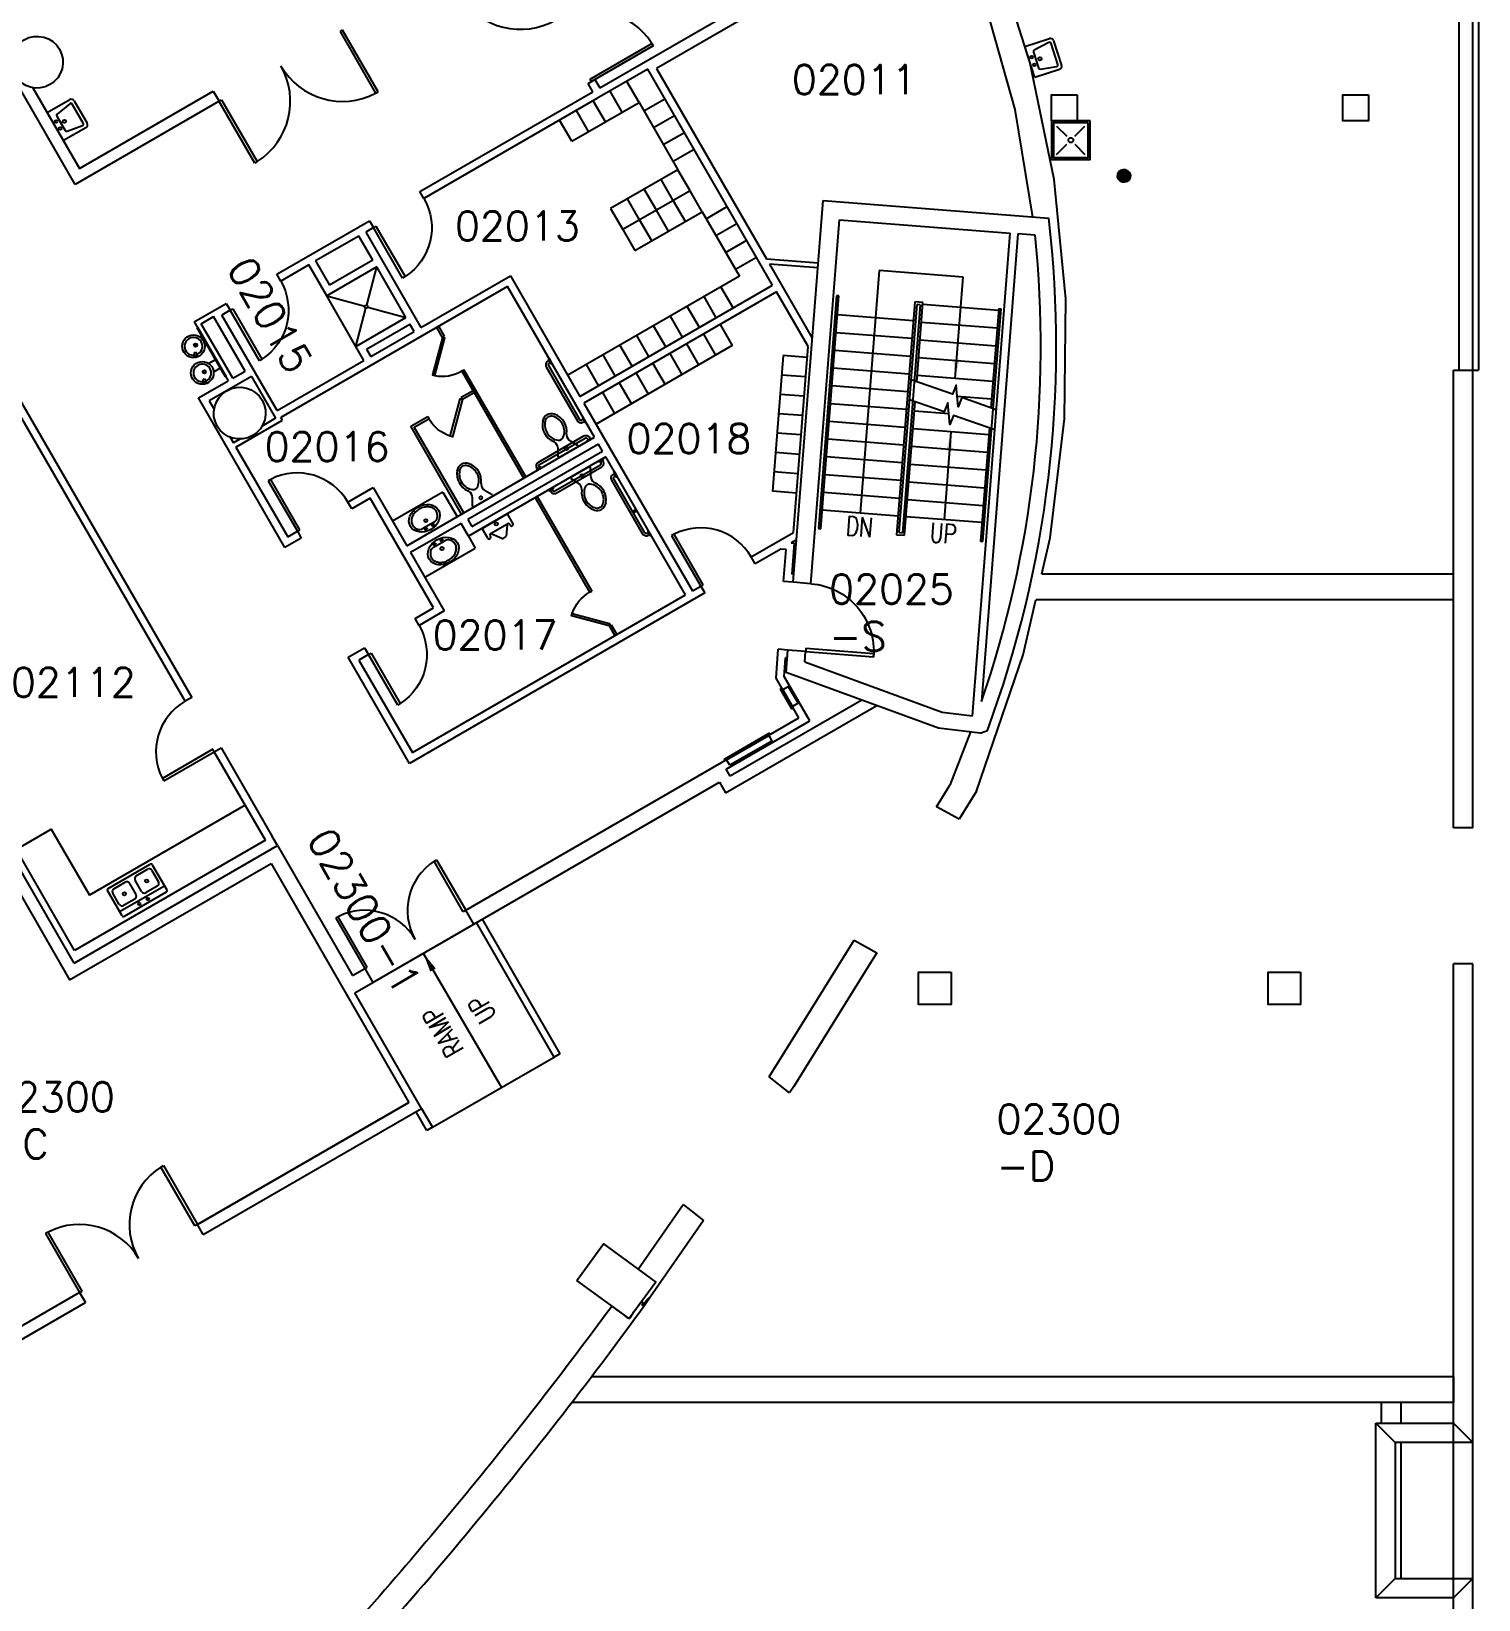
# Model space of a CAD drawing. Extents: x -2225 to 2382, y 4758 to 10467.
# Drawn here: x 787 to 1681, y 5870 to 6839 of the extents above; entities that cross this region are included whole.
import ezdxf

# ---------------------------------------------------------------- set-up
doc = ezdxf.new("R2010")
doc.units = 0
doc.header["$LTSCALE"] = 48
doc.header["$MEASUREMENT"] = 0
doc.layers.get('0').update_dxf_attribs({"linetype": 'CONTINUOUS'})
for name, color, linetype in [('ARDOOR', 7, 'CONTINUOUS'), ('ARDOORNO', 4, 'CONTINUOUS'), ('ARROOMNO', 4, 'CONTINUOUS'), ('ARWALL', 7, 'CONTINUOUS'), ('COL', 14, 'CONTINUOUS'), ('EXDOOR', 8, 'CONTINUOUS'), ('EXWALL', 8, 'CONTINUOUS'), ('FIRE', 10, 'CONTINUOUS'), ('MILL', 1, 'CONTINUOUS'), ('MPFIXTURE', 3, 'CONTINUOUS'), ('TXT', 4, 'CONTINUOUS')]:
    doc.layers.add(name, color=color, linetype=linetype)
doc.styles.add('ROMANS', font='romans.shx', dxfattribs={"height": 18})
doc.styles.get("Standard").update_dxf_attribs({"font": 'simplex.shx', "width": 0.75, "height": 12})
doc.dimstyles.get("Standard").update_dxf_attribs({"dimtxt": 12, "dimasz": 12, "dimexe": 9, "dimexo": 3, "dimgap": 12, "dimtad": 1, "dimdec": 4, "dimzin": 0, "dimtxsty": 'STANDARD', "dimblk": 'OBLIQUE', "dimcen": 0, "dimdle": 3, "dimclrd": 256, "dimclre": 256, "dimclrt": 256, "dimazin": 3, "dimtfac": 1, "dimtdec": 4, "dimtix": 1, "dimtmove": 0, "dimatfit": 3, "dimtolj": 1, "dimtzin": 0})

# ---------------------------------------------------------------- blocks, each defined once
blk = doc.blocks.new('SNK-2BW')
for p, q in [((-15, 0), (15, 0)), ((-16, -19), (-16, -1)), ((16, -4), (-16, -4)), ((-14, -16), (-14, -8)), ((-12, -6), (-4, -6)), ((-2, -8), (-2, -16)), ((2, -16), (2, -8)), ((4, -6), (12, -6)), ((14, -8), (14, -16)), ((16, -1), (16, -19)), ((-4, -18), (-12, -18)), ((12, -18), (4, -18)), ((15, -20), (-15, -20))]:
    blk.add_line(p, q)
for centre, radius in [((-3, -2), 0.75), ((3, -2), 0.75), ((-8, -12), 1), ((8, -12), 1)]:
    blk.add_circle(centre, radius)
for centre, radius, start, end in [((-15, -1), 1, 90, 180), ((15, -1), 1, 0, 90), ((-12, -8), 2, 90, 180), ((-4, -8), 2, 0, 90), ((4, -8), 2, 90, 180), ((12, -8), 2, 0, 90), ((-15, -19), 1, 180, 270), ((-12, -16), 2, 180, 270), ((-4, -16), 2, 270, 0), ((4, -16), 2, 180, 270), ((12, -16), 2, 270, 0), ((15, -19), 1, 270, 0)]:
    blk.add_arc(centre, radius, start, end)
blk = doc.blocks.new('2-00_MPDR')
blk.add_lwpolyline([(0, 0), (-16.97, 16.97), (-18.03, 15.91), (-1.06, -1.06)], close=True)
blk.add_arc((0.4, -0.08), 24.4, 139.05911, 179.81262)
blk = doc.blocks.new('FEC')
at = {"layer": 'FIRE'}
for points in [[(-7, 0), (-7, 1), (7, 1), (7, 0)], [(-6, -4), (-6, 0), (6, 0), (6, -4)]]:
    blk.add_lwpolyline(points, close=True, dxfattribs=at)
blk = doc.blocks.new('FHC')
for points in [[(-16, 0), (-16, 1), (16, 1), (16, 0)], [(-15, -4), (-15, 0), (15, 0), (15, -4)]]:
    blk.add_lwpolyline(points, close=True)
blk = doc.blocks.new('URINAL')
for p, q in [((-9, -7), (-9, 0)), ((-9, 0), (9, 0)), ((9, 0), (9, -7)), ((-7, -6), (-7, -7)), ((6, -5.5), (-6, -5.5)), ((-1.5, -11.5), (-5.5, -6)), ((5.5, -6), (1.5, -11.5)), ((7, -7), (7, -6))]:
    blk.add_line(p, q)
blk.add_circle((0, -2), 1)
for centre, radius, start, end in [((-8, -7), 1, 180, 0), ((-6.25, -6.25), 0.791, 18.43495, 161.56505), ((6.25, -6.25), 0.791, 18.43495, 161.56505), ((8, -7), 1, 180, 0), ((0, -9.5), 2.5, 233.1301, 306.8699)]:
    blk.add_arc(centre, radius, start, end)
blk = doc.blocks.new('7-00-DRS')
at = {"color": 0}
for p, q in [((0, 42), (0, 0)), ((1.75, 42), (0, 42)), ((1.75, 0), (1.75, 42)), ((82.25, 0), (82.25, 42)), ((82.25, 42), (84, 42)), ((84, 42), (84, 0)), ((0, 0), (1.75, 0)), ((84, 0), (82.25, 0))]:
    blk.add_line(p, q, dxfattribs=at)
for centre, start, end in [((-0.07, -0.03), 0.03589, 87.52636), ((84.07, -0.03), 92.47364, 179.96411)]:
    blk.add_arc(centre, 42.07, start, end, dxfattribs=at)
blk = doc.blocks.new('6-00-DRS')
at = {"color": 0}
for p, q in [((0, 36), (0, 0)), ((1.75, 36), (0, 36)), ((1.75, 0), (1.75, 36)), ((70.25, 0), (70.25, 36)), ((70.25, 36), (72, 36)), ((72, 36), (72, 0)), ((0, 0), (1.75, 0)), ((72, 0), (70.25, 0))]:
    blk.add_line(p, q, dxfattribs=at)
for centre, start, end in [((-0.08, -0.03), 0.04901, 87.09698), ((72.08, -0.03), 92.90302, 179.95099)]:
    blk.add_arc(centre, 36.08, start, end, dxfattribs=at)
blk = doc.blocks.new('3-00-DR')
at = {"color": 0}
for p, q in [((0, 36), (0, 0)), ((1.75, 36), (0, 36)), ((1.75, 0), (1.75, 36)), ((0, 0), (1.75, 0))]:
    blk.add_line(p, q, dxfattribs=at)
blk.add_arc((-0.08, -0.03), 36.08, 0.04901, 87.09698, dxfattribs=at)
blk = doc.blocks.new('7-04-DRS')
at = {"color": 0}
for p, q in [((0, 44), (0, 0)), ((1.75, 44), (0, 44)), ((1.75, 0), (1.75, 44)), ((86.25, 0), (86.25, 44)), ((86.25, 44), (88, 44)), ((88, 44), (88, 0)), ((0, 0), (1.75, 0)), ((88, 0), (86.25, 0))]:
    blk.add_line(p, q, dxfattribs=at)
for centre, start, end in [((-0.06, -0.03), 0.03267, 87.6426), ((88.06, -0.03), 92.3574, 179.96733)]:
    blk.add_arc(centre, 44.06, start, end, dxfattribs=at)
blk = doc.blocks.new('7-04-SDRS')
at = {"color": 0}
for p, q in [((86.25, 0), (86.25, 44)), ((86.25, 44), (88, 44)), ((88, 44), (88, 0)), ((0, -44), (0, 0)), ((0, 0), (1.75, 0)), ((1.75, 0), (1.75, -44)), ((88, 0), (86.25, 0)), ((1.75, -44), (0, -44))]:
    blk.add_line(p, q, dxfattribs=at)
for centre, start, end in [((88.06, -0.03), 92.3574, 179.96733), ((-0.06, 0.03), 272.3574, 359.96733)]:
    blk.add_arc(centre, 44.06, start, end, dxfattribs=at)
blk = doc.blocks.new('SNK-WALL_1')
for p, q in [((-10, 0), (10, 0)), ((-10, -16), (-10, 0)), ((10, 0), (10, -16)), ((-6.14, -4.84), (-7.81, -14.84)), ((5.15, -4), (-5.15, -4)), ((7.81, -14.84), (6.14, -4.84)), ((8, -18), (-8, -18)), ((-6.82, -16), (6.82, -16))]:
    blk.add_line(p, q)
for centre, radius in [((-2.5, -2), 0.75), ((0, -6.5), 1), ((2.5, -2), 0.75)]:
    blk.add_circle(centre, radius)
for centre, radius, start, end in [((-5.15, -5), 1, 90, 170.53768), ((5.15, -5), 1, 9.46232, 90), ((-8, -16), 2, 180, 270), ((-6.82, -15), 1, 170.53768, 270), ((6.82, -15), 1, 270, 9.46232), ((8, -16), 2, 270, 0)]:
    blk.add_arc(centre, radius, start, end)
blk = doc.blocks.new('EWC-RND2')
for p, q in [((-17.5, 0), (17.5, 0)), ((-17.5, 0), (-17.5, -0.5)), ((17.5, 0), (17.5, -0.5)), ((-17.5, -0.5), (17.5, -0.5)), ((-11.5, -0.5), (-11.5, -1.68)), ((-5.5, -0.5), (-5.5, -1.68)), ((-3.14, -8.5), (-4.64, -8.75)), ((-4.64, -9.75), (-4.64, -8.75)), ((-2.94, -8.75), (-3.14, -8.5)), ((-2.94, -9.75), (-2.94, -8.75)), ((5.5, -0.5), (5.5, -5.18)), ((11.5, -0.5), (11.5, -5.18)), ((-3.14, -10), (-4.64, -9.75)), ((-2.94, -9.75), (-3.14, -10)), ((13.86, -12), (12.36, -12.25)), ((12.36, -13.25), (12.36, -12.25)), ((13.86, -13.5), (12.36, -13.25)), ((14.06, -12.25), (13.86, -12)), ((14.06, -13.25), (13.86, -13.5)), ((14.06, -13.25), (14.06, -12.25))]:
    blk.add_line(p, q)
for centre, radius in [((-8.5, -8), 7), ((-8.5, -6.5), 1), ((-8.5, -6.5), 0.75), ((8.5, -11.5), 7), ((8.56, -10.03), 1), ((8.56, -10.03), 0.75)]:
    blk.add_circle(centre, radius)
for centre, radius, start, end in [((-8.5, -8), 5.5, 354.6814, 339.08186), ((-3.14, -9.25), 0.75, 270.00117, 89.99883), ((8.5, -11.5), 5.5, 354.6814, 339.08186), ((13.86, -12.75), 0.75, 270.00117, 89.99883)]:
    blk.add_arc(centre, radius, start, end)
blk = doc.blocks.new('TLT-WALL')
for p, q in [((-7, 0), (7, 0)), ((-7, -0.75), (-7, 0)), ((-7, -0.75), (-4.5, -5.25)), ((7, -0.75), (4.5, -5.25)), ((7, -0.75), (7, 0))]:
    blk.add_line(p, q)
blk.add_circle((0, -2.75), 1)
for centre, radius, start, end in [((-9, -7.75), 5.15, 333.62223, 29.0546), ((0, -12.09), 3, 51.29885, 128.70115), ((9, -7.75), 5.15, 150.9454, 206.37777), ((4.17, -17.29), 11.17, 141.80297, 221.62671), ((4.17, -17.29), 9.67, 128.70115, 221.62671), ((-6.18, -9.15), 2, 321.80297, 333.62223), ((-4.17, -17.29), 9.67, 318.37329, 51.29885), ((-4.17, -17.29), 11.17, 318.37329, 38.19703), ((6.18, -9.15), 2, 206.37777, 218.19703), ((-5.67, -26.04), 2, 38.98795, 41.62671), ((0, -21.45), 5.3, 218.98795, 321.01205), ((-5.67, -26.04), 3.5, 38.98795, 41.62671), ((0, -21.45), 3.8, 218.98795, 321.01205), ((5.67, -26.04), 3.5, 138.37329, 141.01205), ((5.67, -26.04), 2, 138.37329, 141.01205)]:
    blk.add_arc(centre, radius, start, end)
blk = doc.blocks.new('SNK-OVL')
blk.add_line((-4.02, 3.25), (4.02, 3.25))
for centre, radius in [((-2.5, 4.5), 0.75), ((0, 0), 1), ((2.5, 4.5), 0.75)]:
    blk.add_circle(centre, radius)
for centre, start, end in [((-4.02, -0.75), 90, 137.92062), ((4.02, -0.75), 42.10121, 90)]:
    blk.add_arc(centre, 4, start, end)
blk.add_ellipse((0, -1.75), major_axis=(10, 0), ratio=0.8)
blk.add_open_spline([(-6.99, 1.93), (-7.38, 1.5), (-7.69, 1.05), (-8.28, -0.11), (-8.47, -0.82), (-8.53, -2.26), (-8.4, -2.98), (-7.83, -4.37), (-7.38, -5.05), (-6.18, -6.26), (-5.43, -6.8), (-3.72, -7.64), (-2.75, -7.95), (-0.74, -8.27), (0.31, -8.29), (2.35, -8.04), (3.33, -7.78), (5.1, -7), (5.89, -6.49), (7.17, -5.31), (7.66, -4.65), (8.32, -3.27), (8.49, -2.55), (8.5, -1.81), (8.5, -1.78), (8.5, -1.75), (8.5, -1.14), (8.39, -0.54), (7.91, 0.71), (7.52, 1.35), (6.99, 1.93)], degree=3, knots=[2.515773, 2.515773, 2.515773, 2.515773, 2.756182, 2.756182, 3.107509, 3.107509, 3.458835, 3.458835, 3.810162, 3.810162, 4.161488, 4.161488, 4.512815, 4.512815, 4.864141, 4.864141, 5.215468, 5.215468, 5.566794, 5.566794, 5.918121, 5.918121, 6.269447, 6.269447, 6.283185, 6.283185, 6.283185, 6.580082, 6.580082, 6.909232, 6.909232, 6.909232, 6.909232])
blk = doc.blocks.new('SNK-JC-1')
for p, q in [((9.53, 14.47), (3.25, 20.75)), ((14.47, 14.47), (20.75, 20.75)), ((3.25, 3.25), (9.53, 9.53)), ((20.75, 3.25), (14.47, 9.53))]:
    blk.add_line(p, q)
at = {"flags": 128}
for points in [[(0, 24), (0, 0), (24, 0), (24, 24)], [(1.25, 22.75), (1.25, 1.25), (22.75, 1.25), (22.75, 22.75)]]:
    blk.add_lwpolyline(points, close=True, dxfattribs=at)
blk.add_circle((12, 12), 1.5)

msp = doc.modelspace()

# ---------------------------------------------------------------- linework, layer by layer
at = {"layer": 'ARWALL'}
for p, q in [((814.15, 6744.9), (718.77, 6910.1)), ((1138.3, 6804.57), (1220.86, 6852.23)), ((1224.49, 6845.96), (1173.43, 6816.48)), ((1168.02, 6816.1), (1136.52, 6797.91)), ((1245.06, 6682.67), (1168.02, 6816.1)), ((1173.43, 6816.48), (1241.29, 6698.95)), ((788.02, 6804.66), (816.81, 6754.8)), ((1131.1, 6807.29), (1135.32, 6809.73)), ((1134.08, 6802.13), (1131.1, 6807.29)), ((1135.32, 6809.73), (1138.3, 6804.57)), ((903.11, 6796.26), (814.15, 6744.9)), ((816.81, 6754.8), (899.49, 6802.54)), ((899.49, 6802.54), (903.11, 6796.26)), ((1027.21, 6740.45), (1134.08, 6802.13)), ((1136.52, 6797.91), (1029.65, 6736.23)), ((1029.65, 6736.23), (1027.21, 6740.45)), ((938.71, 6689.36), (996.03, 6722.45)), ((998.47, 6718.23), (993.71, 6715.48)), ((996.03, 6722.45), (998.47, 6718.23)), ((989.48, 6713.04), (962.74, 6697.61)), ((998.11, 6698.11), (989.48, 6713.04)), ((993.71, 6715.48), (1027.75, 6656.52)), ((962.74, 6697.61), (971.36, 6682.67)), ((998.11, 6698.11), (971.36, 6682.67)), ((1241.29, 6698.95), (1273.27, 6696.45)), ((941.14, 6685.14), (938.71, 6689.36)), ((958.52, 6695.17), (941.14, 6685.14)), ((969.58, 6676.01), (958.52, 6695.17)), ((1000.54, 6693.89), (969.58, 6676.01)), ((1018.54, 6662.71), (1000.54, 6693.89)), ((1027.75, 6656.52), (1083.06, 6688.45)), ((1083.06, 6688.45), (1126.06, 6613.97)), ((1273.02, 6693.33), (1243.19, 6695.67)), ((1243.19, 6695.67), (1269.62, 6649.87)), ((1081.27, 6681.79), (941.3, 6600.98)), ((1135.06, 6588.64), (1081.27, 6681.79)), ((1126.06, 6613.97), (1245.06, 6682.67)), ((1247.5, 6678.45), (1128.5, 6609.75)), ((1267, 6644.68), (1247.5, 6678.45)), ((887.77, 6659.96), (907.53, 6671.37)), ((907.53, 6671.37), (909.97, 6667.14)), ((887.77, 6659.96), (908.76, 6623.6)), ((892.04, 6658.81), (899.72, 6663.25)), ((911.47, 6625.16), (892.04, 6658.81)), ((919.15, 6629.6), (899.72, 6663.25)), ((909.97, 6667.14), (904.82, 6664.17)), ((938.87, 6605.2), (904.82, 6664.17)), ((987.58, 6644.83), (1018.54, 6662.71)), ((994.24, 6643.05), (1020.98, 6658.49)), ((1023.53, 6654.08), (1020.98, 6658.49)), ((996.78, 6638.64), (1023.53, 6654.08)), ((992.56, 6636.2), (987.58, 6644.83)), ((994.24, 6643.05), (996.78, 6638.64)), ((1258.01, 6529.79), (1267, 6644.68)), ((911.47, 6625.16), (919.15, 6629.6)), ((938.87, 6605.2), (992.56, 6636.2)), ((890.33, 6612.96), (908.76, 6623.6)), ((923.11, 6626.25), (896.99, 6611.17)), ((923.11, 6626.25), (938.03, 6600.39)), ((779.01, 6613.76), (886.28, 6427.96)), ((943.7, 6520.52), (890.33, 6612.96)), ((896.99, 6611.17), (900.01, 6605.94)), ((1128.5, 6609.75), (1195.5, 6493.7)), ((882.06, 6425.52), (777.23, 6607.1)), ((938.03, 6600.39), (929.63, 6595.54)), ((942.3, 6599.25), (941.3, 6600.98)), ((913.48, 6582.61), (942.3, 6599.25)), ((909.95, 6588.72), (911.92, 6585.32)), ((915.85, 6587.58), (911.92, 6585.32)), ((913.48, 6582.61), (945.48, 6527.18)), ((1018.98, 6521.62), (1135.06, 6588.64)), ((1137.49, 6584.42), (1056.82, 6537.84)), ((1059.25, 6533.62), (1139.93, 6580.19)), ((1139.93, 6580.19), (1137.49, 6584.42)), ((1142.06, 6576.51), (1057.16, 6527.5)), ((1191.28, 6491.26), (1142.06, 6576.51)), ((982.61, 6548.62), (998.2, 6557.62)), ((996.41, 6550.96), (985.05, 6544.4)), ((1035.54, 6483.19), (996.41, 6550.96)), ((998.2, 6557.62), (1018.98, 6521.62)), ((985.05, 6544.4), (982.61, 6548.62)), ((1052.59, 6535.4), (1021.42, 6517.4)), ((1057.16, 6527.5), (1052.59, 6535.4)), ((1056.82, 6537.84), (1059.25, 6533.62)), ((953.87, 6526.4), (943.7, 6520.52)), ((945.48, 6527.18), (951.43, 6530.62)), ((951.43, 6530.62), (953.87, 6526.4)), ((1231.87, 6514.7), (1258.01, 6529.79)), ((1259.88, 6525.24), (1256.64, 6523.37)), ((1256.64, 6523.37), (1258.65, 6523.21)), ((1257.15, 6504), (1258.65, 6523.21)), ((1021.42, 6517.4), (1042.2, 6481.4)), ((1234.31, 6510.48), (1231.87, 6514.7)), ((1250.14, 6519.61), (1234.31, 6510.48)), ((1253.46, 6519.35), (1250.14, 6519.61)), ((1251.91, 6499.52), (1253.46, 6519.35)), ((1258.21, 6503.91), (1257.15, 6504)), ((1195.5, 6493.7), (1200.69, 6496.7)), ((1200.69, 6496.7), (1203.13, 6492.48)), ((1257.83, 6499.05), (1251.91, 6499.52)), ((1203.13, 6492.48), (1020.7, 6387.15)), ((1022.48, 6393.81), (1191.28, 6491.26)), ((1024.18, 6476.63), (1035.54, 6483.19)), ((1026.61, 6472.4), (1024.18, 6476.63)), ((1042.2, 6481.4), (1026.61, 6472.4)), ((982.82, 6452.75), (993, 6458.63)), ((995.44, 6454.4), (989.48, 6450.97)), ((993, 6458.63), (995.44, 6454.4)), ((1247.22, 6439.8), (1248.62, 6457.65)), ((1254.55, 6457.18), (1248.62, 6457.65)), ((1020.7, 6387.15), (982.82, 6452.75)), ((989.48, 6450.97), (1022.48, 6393.81)), ((1252.2, 6440.93), (1253.1, 6452.4)), ((1254.17, 6452.32), (1253.1, 6452.4)), ((1261.39, 6415.26), (1247.22, 6439.8)), ((1268.05, 6413.48), (1252.2, 6440.93)), ((886.28, 6427.96), (882.06, 6425.52)), ((1300.15, 6426.24), (1218.85, 6379.3)), ((1055.46, 6296.37), (1261.39, 6415.26)), ((1216.06, 6368.88), (1309.5, 6422.83)), ((1216.35, 6383.63), (1268.05, 6413.48)), ((900.06, 6394.35), (904.28, 6396.78)), ((904.28, 6396.78), (935.87, 6342.08)), ((931.65, 6339.64), (900.06, 6394.35)), ((1218.85, 6379.3), (1216.35, 6383.63)), ((813.44, 6263.74), (751.75, 6370.59)), ((813.81, 6271.61), (756.56, 6370.77)), ((1060.4, 6287.82), (1212.25, 6375.49)), ((1212.25, 6375.49), (1216.06, 6368.88)), ((745.15, 6366.78), (810.65, 6253.33)), ((931.65, 6339.64), (813.81, 6271.61)), ((939.18, 6336.34), (935.87, 6342.08)), ((813.44, 6263.74), (939.18, 6336.34)), ((939.18, 6336.34), (985.56, 6256.01)), ((810.65, 6253.33), (935.2, 6325.24)), ((935.2, 6325.24), (982.7, 6242.96)), ((1060.4, 6287.82), (1055.46, 6296.37)), ((985.56, 6256.01), (993.11, 6260.37)), ((993.11, 6260.37), (998.04, 6251.82)), ((986.92, 6245.4), (998.04, 6251.82)), ((982.7, 6242.96), (1020.37, 6177.71)), ((1028.22, 6173.87), (986.92, 6245.4)), ((889.63, 6102.23), (1020.37, 6177.71)), ((893.26, 6095.95), (1028.22, 6173.87)), ((893.26, 6095.95), (889.63, 6102.23)), ((816.89, 6060.23), (690.05, 5987)), ((816.89, 6060.23), (820.51, 6053.95)), ((647.57, 5954.1), (820.51, 6053.95))]:
    msp.add_line(p, q, dxfattribs=at)
at = {"layer": 'COL'}
msp.add_line((1373.54, 6524.41), (1373.53, 6524.37), dxfattribs=at)
at = {"layer": 'COL', "flags": 128}
for points in [[(1433.33, 6800.24), (1433.33, 6784.24), (1417.33, 6784.24), (1417.33, 6800.24), (1433.33, 6800.24)], [(1613.33, 6800.24), (1613.33, 6784.24), (1597.33, 6784.24), (1597.33, 6800.24), (1613.33, 6800.24)], [(1355.33, 6258.24), (1355.33, 6238.24), (1335.33, 6238.24), (1335.33, 6258.24), (1355.33, 6258.24)], [(1571.33, 6258.24), (1571.33, 6238.24), (1551.33, 6238.24), (1551.33, 6258.24), (1571.33, 6258.24)], [(1124.03, 6067.63), (1140.53, 6090.25), (1172.85, 6066.69), (1156.36, 6044.06), (1124.03, 6067.63)]]:
    msp.add_lwpolyline(points, dxfattribs=at)
at = {"layer": 'COL', "extrusion": (0, 0, -1)}
for centre in [(-790.59, 6820.45), (-915.8, 6603.58)]:
    msp.add_arc(centre, 16, 330, 329.99999, dxfattribs=at)
at = {"layer": 'EXDOOR', "ltscale": 0.01, "flags": 128}
msp.add_lwpolyline([(1268.85, 6498.19), (1268.85, 6498.19, -0.414214), (1307.45, 6453.04)], format="xyb", dxfattribs=at)
msp.add_lwpolyline([(1265.57, 6456.32), (1307.44, 6453.04), (1307.58, 6454.79), (1265.71, 6458.06), (1265.57, 6456.32)], dxfattribs=at)
at = {"layer": 'EXWALL'}
for p, q in [((1677.75, 6347.24), (1677.75, 7416.33)), ((1681.33, 7303.55), (1681.33, 6630.17)), ((1404.06, 6820.57), (1382.65, 6887.13)), ((1669.33, 6630.17), (1669.33, 6874.45)), ((1374.94, 6861.8), (1394.72, 6791.27)), ((1419.06, 6747.99), (1404.06, 6820.57)), ((1284.59, 6676.08), (1273.34, 6532.25)), ((1274.84, 6532.13), (1286.09, 6675.97)), ((1286.09, 6675.97), (1284.59, 6676.08)), ((1323.31, 6529.85), (1334.32, 6670.69)), ((1336.32, 6670.53), (1325.3, 6529.69)), ((1334.1, 6623.02), (1337.93, 6671.91)), ((1384.69, 6666.98), (1337.83, 6670.64)), ((1384.78, 6668.24), (1379.98, 6606.8)), ((1381.44, 6606.29), (1386.28, 6668.12)), ((1384.78, 6668.24), (1386.28, 6668.12)), ((1383.83, 6656.01), (1336.97, 6659.68)), ((1382.97, 6645.05), (1336.11, 6648.71)), ((1330.31, 6638.65), (1283.46, 6642.32)), ((1329.45, 6627.69), (1282.6, 6631.35)), ((1382.11, 6634.08), (1335.26, 6637.74)), ((1665.74, 6347.24), (1665.74, 6630.17)), ((1665.74, 6630.17), (1681.33, 6630.17)), ((1328.6, 6616.72), (1281.74, 6620.39)), ((1381.26, 6623.11), (1334.4, 6626.78)), ((1327.74, 6605.76), (1280.88, 6609.42)), ((1326.68, 6528.08), (1333.14, 6610.64)), ((1380.4, 6612.15), (1359.14, 6613.81)), ((1354.02, 6603.18), (1332.68, 6604.84)), ((1375.03, 6524.3), (1381.44, 6606.29)), ((1416.6, 6526.49), (1425.37, 6600.09)), ((1326.88, 6594.79), (1280.02, 6598.45)), ((1378.68, 6590.21), (1331.83, 6593.88)), ((1379.01, 6594.42), (1373.54, 6524.41)), ((1326.02, 6583.82), (1279.17, 6587.49)), ((1377.82, 6579.24), (1330.97, 6582.91)), ((1325.17, 6572.86), (1278.31, 6576.52)), ((1376.97, 6568.27), (1330.11, 6571.94)), ((1324.31, 6561.89), (1277.45, 6565.55)), ((1376.11, 6557.31), (1329.25, 6560.98)), ((1323.45, 6550.92), (1276.59, 6554.59)), ((1322.59, 6539.96), (1275.74, 6543.62)), ((1375.25, 6546.35), (1328.39, 6550.01)), ((1273.34, 6532.25), (1274.84, 6532.13)), ((1327.6, 6539.79), (1374.45, 6536.13)), ((1321.69, 6528.47), (1326.68, 6528.08)), ((1323.31, 6529.85), (1325.3, 6529.69)), ((1373.54, 6524.41), (1373.54, 6524.41)), ((1373.54, 6524.41), (1375.03, 6524.3)), ((1617.74, 6504.24), (1665.77, 6504.24)), ((1665.77, 6488.24), (1617.74, 6488.24)), ((1367.32, 6406.6), (1354.57, 6373.78)), ((1346.25, 6360.28), (1354.57, 6373.78)), ((1371.05, 6370.03), (1360.3, 6352.59)), ((1360.3, 6352.59), (1346.25, 6360.28)), ((1677.75, 6347.24), (1665.74, 6347.24)), ((1065.59, 6290.82), (1113.57, 6207.63)), ((998.04, 6251.82), (1060.4, 6287.82)), ((1110.11, 6205.63), (1062.13, 6288.82)), ((1288.72, 6266.96), (1295.44, 6277.86)), ((1295.44, 6277.86), (1309.49, 6270.17)), ((1309.49, 6270.17), (1302.31, 6258.52)), ((1269.03, 6235.45), (1288.72, 6266.96)), ((1665.75, 5081.25), (1665.75, 6263.24)), ((1677.75, 6263.24), (1665.75, 6263.24)), ((1677.75, 5093.25), (1677.75, 6263.24)), ((1302.31, 6258.52), (1282.61, 6227)), ((1244.68, 6196.12), (1269.03, 6235.45)), ((1282.61, 6227), (1258.2, 6187.55)), ((1034.92, 6162.27), (1110.12, 6205.64)), ((1113.57, 6207.63), (1110.11, 6205.63)), ((1242.91, 6193.38), (1244.68, 6196.12)), ((1255.58, 6183.53), (1242.91, 6193.38)), ((1258.2, 6187.55), (1255.58, 6183.53)), ((1020.37, 6177.71), (889.63, 6102.23)), ((1028.22, 6173.87), (1034.92, 6162.27)), ((1031.45, 6160.27), (1024.76, 6171.87)), ((1034.92, 6162.27), (1031.45, 6160.27)), ((1162.06, 6074.56), (1189.82, 6114.6)), ((1189.82, 6114.6), (1202.47, 6104.76)), ((1202.47, 6104.76), (1166.23, 6052.5)), ((1133.34, 6008.24), (1617.74, 6008.24)), ((1617.74, 6008.24), (1665.77, 6008.24)), ((1665.77, 6008.24), (1665.77, 5992.24)), ((1617.74, 5992.24), (1121.08, 5992.24)), ((1665.77, 5992.24), (1617.74, 5992.24)), ((1621.33, 5979.55), (1621.33, 5992.24)), ((1633.33, 5992.24), (1633.33, 5979.55)), ((1617.74, 5979.55), (1665.74, 5979.55)), ((1629.74, 5967.55), (1617.74, 5979.55)), ((1617.74, 5871.55), (1617.74, 5979.55)), ((1677.74, 5967.55), (1665.74, 5979.55)), ((1677.74, 5967.55), (1629.74, 5967.55)), ((1629.74, 5967.55), (1629.74, 5883.55)), ((1633.33, 5967.55), (1633.33, 5883.55)), ((1617.74, 5871.55), (1629.74, 5883.55)), ((1629.74, 5883.55), (1677.74, 5883.55)), ((1677.74, 5883.55), (1665.74, 5871.55)), ((1665.74, 5871.55), (1617.74, 5871.55))]:
    msp.add_line(p, q, dxfattribs=at)
at = {"layer": 'EXWALL', "ltscale": 0.01}
for p, q in [((1394.72, 6791.27), (1405.76, 6724.78)), ((1426.19, 6674.21), (1419.06, 6747.99)), ((1257.83, 6499.05), (1276.27, 6734.9)), ((1276.27, 6734.9), (1415.73, 6724)), ((1268.73, 6498.2), (1286.48, 6722.96)), ((1286.48, 6722.96), (1391.84, 6714.83)), ((1368.5, 6416.53), (1391.84, 6714.83)), ((1396.7, 6714.45), (1374.08, 6425.32)), ((1407.31, 6713.62), (1396.7, 6714.45)), ((1332.94, 6672.3), (1321.69, 6528.47)), ((1337.93, 6671.91), (1332.94, 6672.3)), ((1336.32, 6670.53), (1334.32, 6670.69)), ((1425.37, 6600.09), (1426.19, 6674.21)), ((1332.03, 6660.59), (1285.17, 6664.25)), ((1331.17, 6649.62), (1284.31, 6653.29)), ((1411.48, 6504.24), (1416.6, 6526.49)), ((1411.48, 6504.24), (1617.74, 6504.24)), ((1268.73, 6498.2), (1257.83, 6499.05)), ((1399.98, 6454.26), (1407.8, 6488.24)), ((1617.74, 6488.24), (1407.8, 6488.24)), ((1253.46, 6443.23), (1254.55, 6457.18)), ((1265.45, 6456.33), (1254.55, 6457.18)), ((1264.95, 6449.97), (1265.45, 6456.33)), ((1371.05, 6370.03), (1399.98, 6454.26)), ((1264.95, 6449.97), (1349.94, 6418.76)), ((1347.6, 6408.97), (1253.46, 6443.23)), ((1349.94, 6418.76), (1368.5, 6416.53)), ((1373.25, 6405.89), (1347.6, 6408.97)), ((1373.25, 6405.89), (1377.81, 6407.52))]:
    msp.add_line(p, q, dxfattribs=at)
at = {"layer": 'EXWALL', "linetype": 'CONTINUOUS'}
for points in [[(1383.3, 6605.63), (1362.03, 6613.15), (1359.68, 6607.44), (1358.54, 6620.93), (1356.18, 6615.22), (1330.69, 6624.23)], [(1382.33, 6593.24), (1356.94, 6602.22), (1354.58, 6596.51), (1353.44, 6610), (1351.08, 6604.29), (1329.72, 6611.85)]]:
    msp.add_lwpolyline(points, dxfattribs=at)
at = {"layer": 'EXWALL', "ltscale": 0.01}
for centre, radius, start, end in [((736.12, 6644.9), 684.2, 339.69934, 6.63839), ((736.83, 6644.83), 674, 340.99353, 5.85831)]:
    msp.add_arc(centre, radius, start, end, dxfattribs=at)
at = {"layer": 'EXWALL'}
msp.add_rational_spline([(1145.86, 6051.66), (1151.11, 6047.86), (1156.36, 6044.06), (1160.14, 6049.25), (1163.92, 6054.44), (1165.08, 6053.47), (1166.23, 6052.5), (1054.55, 5899.49), (923.26, 5762.94), (922.1, 5763.91), (920.95, 5764.87), (925.4, 5769.5), (929.85, 5774.13), (925.17, 5778.6), (920.49, 5783.07), (1041.65, 5910.26), (1145.86, 6051.66)], [1, 1, 1, 1, 1, 1, 1, 0.99771272513, 1, 1, 1, 1, 1, 1, 1, 0.998016694916, 1], degree=2, knots=[0, 0, 0, 0.125, 0.125, 0.25, 0.25, 0.375, 0.375, 0.5, 0.5, 0.625, 0.625, 0.75, 0.75, 0.875, 0.875, 1, 1, 1], dxfattribs=at)
at = {"layer": 'MILL'}
for p, q in [((1162.53, 6795.61), (1155.03, 6808.6)), ((1120.96, 6771.61), (1162.53, 6795.61)), ((1141.75, 6783.61), (1134.25, 6796.6)), ((1152.14, 6789.61), (1144.64, 6802.6)), ((1162.53, 6795.61), (1186.57, 6753.98)), ((1165.55, 6790.39), (1178.54, 6797.89)), ((1120.96, 6771.61), (1113.46, 6784.6)), ((1131.36, 6777.61), (1123.86, 6790.6)), ((1171.55, 6779.99), (1184.54, 6787.49)), ((1177.55, 6769.6), (1190.54, 6777.1)), ((1183.55, 6759.21), (1196.54, 6766.71)), ((1186.57, 6753.98), (1145, 6729.98)), ((1183.68, 6734.99), (1176.18, 6747.98)), ((1194.07, 6740.99), (1186.57, 6753.98)), ((1194.07, 6740.99), (1152.5, 6716.99)), ((1162.89, 6722.99), (1155.39, 6735.98)), ((1173.28, 6728.99), (1165.78, 6741.98)), ((1201.57, 6728), (1194.07, 6740.99)), ((1145, 6729.98), (1152.5, 6716.99)), ((1160, 6704), (1201.57, 6728)), ((1180.78, 6716), (1173.28, 6728.99)), ((1191.18, 6722), (1183.68, 6734.99)), ((1201.57, 6728), (1224.57, 6688.16)), ((1204.07, 6723.67), (1217.06, 6731.17)), ((1152.5, 6716.99), (1160, 6704)), ((1170.39, 6710), (1162.89, 6722.99)), ((1210.07, 6713.28), (1223.06, 6720.78)), ((1216.07, 6702.89), (1229.06, 6710.39)), ((1222.07, 6692.49), (1235.06, 6699.99)), ((1224.57, 6688.16), (1118.56, 6626.96)), ((1220.63, 6668.57), (1213.13, 6681.56)), ((1199.85, 6656.57), (1192.35, 6669.56)), ((1210.24, 6662.57), (1202.74, 6675.56)), ((1179.06, 6644.57), (1171.56, 6657.56)), ((1189.46, 6650.57), (1181.96, 6663.56)), ((1212.68, 6658.35), (1220.18, 6645.36)), ((1168.67, 6638.57), (1161.17, 6651.56)), ((1202.29, 6652.35), (1209.79, 6639.36)), ((1220.18, 6645.36), (1136, 6596.76)), ((1147.89, 6626.57), (1140.39, 6639.56)), ((1158.28, 6632.57), (1150.78, 6645.56)), ((1181.5, 6640.35), (1189, 6627.36)), ((1191.89, 6646.35), (1199.39, 6633.36)), ((1251.52, 6639.11), (1244.97, 6555.37)), ((1266.47, 6637.94), (1251.52, 6639.11)), ((1137.49, 6620.57), (1129.99, 6633.56)), ((1171.11, 6634.35), (1178.61, 6621.36)), ((1150.33, 6622.35), (1157.83, 6609.36)), ((1160.72, 6628.35), (1168.22, 6615.36)), ((1265.53, 6625.98), (1250.58, 6627.15)), ((1139.93, 6616.35), (1147.43, 6603.36)), ((1264.6, 6614.02), (1249.64, 6615.19)), ((1263.66, 6602.05), (1248.7, 6603.22)), ((1262.72, 6590.09), (1247.77, 6591.26)), ((1261.78, 6578.13), (1246.83, 6579.3)), ((1260.84, 6566.16), (1245.89, 6567.33)), ((1041.41, 6554.78), (1010.23, 6536.78)), ((1041.41, 6554.78), (1050.16, 6539.62)), ((1259.91, 6554.2), (1244.97, 6555.37)), ((1052.6, 6535.4), (1021.42, 6517.4)), ((1057.16, 6527.5), (1061.35, 6520.24)), ((1030.17, 6502.24), (1061.35, 6520.24)), ((919.15, 6361.29), (822.96, 6305.76))]:
    msp.add_line(p, q, dxfattribs=at)
at = {"layer": 'MILL', "flags": 128}
msp.add_lwpolyline([(777.76, 6334.04), (799.41, 6346.54), (822.96, 6305.76)], dxfattribs=at)
at = {"layer": 'MPFIXTURE'}
for p, q in [((1460.13, 6747.99), (1460.13, 6752.36)), ((1461.13, 6747.37), (1461.13, 6752.98)), ((1462.13, 6747.18), (1462.13, 6753.17)), ((1463.13, 6747.34), (1463.13, 6753.01)), ((1464.13, 6747.91), (1464.13, 6752.44)), ((1465.13, 6749.72), (1465.13, 6750.68)), ((994.32, 6670.33), (1000.54, 6693.89)), ((969.58, 6676.01), (993.1, 6669.62)), ((987.58, 6644.83), (969.58, 6676.01)), ((987.58, 6644.83), (993.81, 6668.39)), ((995.03, 6669.1), (1018.54, 6662.71)), ((1041.05, 6650.42), (1037.52, 6656.53)), ((1042.35, 6651.17), (1038.82, 6657.28)), ((1041.05, 6650.42), (1042.35, 6651.17)), ((1053.05, 6629.64), (1054.35, 6630.39)), ((1091.31, 6563.38), (1053.05, 6629.64)), ((1092.61, 6564.13), (1054.35, 6630.39)), ((1052.74, 6613.42), (1060, 6617.61)), ((1052.74, 6613.42), (1053.49, 6612.12)), ((1053.49, 6612.12), (1060.75, 6616.31)), ((1021.62, 6595.45), (1031.96, 6601.42)), ((1023.67, 6594.91), (1032.71, 6600.12)), ((1031.96, 6601.42), (1032.71, 6600.12)), ((1052.93, 6541.22), (1021.62, 6595.45)), ((1054.23, 6541.97), (1023.67, 6594.91)), ((1133.29, 6588.2), (1133.54, 6587.77)), ((1140.79, 6575.21), (1140.54, 6575.64)), ((1099.09, 6568.45), (1099.34, 6568.02)), ((1098.31, 6551.26), (1132, 6492.9)), ((1099.61, 6552.01), (1133.3, 6493.65)), ((1106.59, 6555.46), (1106.34, 6555.89)), ((1160.78, 6544.09), (1158.5, 6542.78)), ((1158.5, 6542.78), (1159, 6541.91)), ((1159, 6541.91), (1161.28, 6543.22)), ((1132, 6492.9), (1133.3, 6493.65)), ((1144, 6472.11), (1145.3, 6472.86)), ((1144, 6472.11), (1147.53, 6466)), ((1145.3, 6472.86), (1148.83, 6466.75))]:
    msp.add_line(p, q, dxfattribs=at)
at = {"layer": 'MPFIXTURE', "flags": 128}
for points in [[(1107.02, 6636.14), (1106.15, 6635.64, 0.414214), (1105.23, 6632.23), (1124.48, 6598.88, 0.414214), (1127.9, 6597.97), (1128.77, 6598.47)], [(1107.77, 6634.84), (1106.9, 6634.34, 0.414214), (1106.53, 6632.98), (1125.78, 6599.63, 0.414214), (1127.15, 6599.27), (1128.02, 6599.77)], [(1099.95, 6568.95), (1099.45, 6569.81, -0.414214), (1100.37, 6573.23), (1128.51, 6589.48, -0.414214), (1131.93, 6588.56), (1132.43, 6587.7)], [(1101.25, 6569.7), (1100.75, 6570.56, -0.414214), (1101.12, 6571.93), (1129.26, 6588.18, -0.414214), (1130.63, 6587.81), (1131.13, 6586.95)], [(1107.45, 6555.96), (1107.95, 6555.09, 0.414214), (1111.37, 6554.18), (1139.51, 6570.43, 0.414214), (1140.43, 6573.84), (1139.93, 6574.71)], [(1108.75, 6556.71), (1109.25, 6555.84, 0.414214), (1110.62, 6555.48), (1138.76, 6571.73, 0.414214), (1139.13, 6573.09), (1138.63, 6573.96)], [(1169.17, 6528.48), (1168.31, 6527.98, -0.414214), (1164.89, 6528.89), (1145.64, 6562.24, -0.414214), (1146.56, 6565.65), (1147.42, 6566.15)], [(1168.42, 6529.78), (1167.56, 6529.28, -0.414214), (1166.19, 6529.64), (1146.94, 6562.99, -0.414214), (1147.31, 6564.35), (1148.17, 6564.85)]]:
    msp.add_lwpolyline(points, format="xyb", dxfattribs=at)
for points in [[(1106.52, 6637.01), (1106.95, 6637.26), (1108.7, 6634.23), (1108.27, 6633.98), (1106.52, 6637.01)], [(1129.27, 6597.6), (1129.7, 6597.85), (1127.95, 6600.88), (1127.52, 6600.63), (1129.27, 6597.6)], [(1130.51, 6586.02), (1130.26, 6586.45), (1133.29, 6588.2)], [(1137.51, 6573.89), (1137.76, 6573.46), (1140.79, 6575.21)], [(1102.37, 6569.77), (1102.12, 6570.2), (1099.09, 6568.45)], [(1146.92, 6567.02), (1147.36, 6567.27), (1149.11, 6564.24), (1148.67, 6563.99), (1146.92, 6567.02)], [(1109.37, 6557.64), (1109.62, 6557.21), (1106.59, 6555.46)], [(1169.67, 6527.61), (1170.11, 6527.86), (1168.36, 6530.89), (1167.92, 6530.64), (1169.67, 6527.61)]]:
    msp.add_lwpolyline(points, dxfattribs=at)
at = {"layer": 'MPFIXTURE'}
msp.add_circle((994.06, 6669.36), 1, dxfattribs=at)
for radius in [4, 3]:
    msp.add_arc((1462.17, 6750.18), radius, 30, 29.99999, dxfattribs=at)

# ---------------------------------------------------------------- block references
at = {"layer": 'ARDOOR'}
for name, p, rotation in [('7-04-SDRS', (1089.21, 6884.72), 299.9999998600841), ('7-04-DRS', (979.32, 6840.26), 210.0127770591029), ('3-00-DR', (951.43, 6530.62), 29.99964551908796), ('3-00-DR', (1200.69, 6496.7), 29.99964551870138), ('3-00-DR', (900.06, 6394.35), 120.0124339765631), ('6-00-DRS', (993.11, 6260.37), 30.0001299972911), ('7-00-DRS', (816.89, 6060.23), 29.99999999979487)]:
    msp.add_blockref(name, p, dxfattribs=dict(at, rotation=rotation))
at = {"layer": 'ARDOOR', "xscale": -1}
for p, rotation in [((998.47, 6718.23), 210.0064043587538), ((909.97, 6667.14), 210.0064043587538), ((995.44, 6454.4), 210.000354480912)]:
    msp.add_blockref('3-00-DR', p, dxfattribs=dict(at, rotation=rotation))
at = {"layer": 'FIRE'}
for name, p, rotation in [('FEC', (1254.31, 6427.53), 119.9999999999959), ('FHC', (1229.67, 6396.95), 30.00012648384645)]:
    msp.add_blockref(name, p, dxfattribs=dict(at, rotation=rotation))
at = {"layer": 'MPFIXTURE'}
for name, p, rotation in [('SNK-WALL_1', (1404.06, 6820.57), 107.8348144275173), ('SNK-WALL_1', (801.89, 6780.63), 119.9999999999998), ('SNK-JC-1', (1417.33, 6784.24), 270), ('EWC-RND2', (898.41, 6641.53), 300.0000000000006), ('2-00_MPDR', (1041.05, 6650.42), 119.9999999999918), ('TLT-WALL', (1119.01, 6579.37), 209.9999999999957), ('TLT-WALL', (1066.18, 6548.87), 209.9999999999972), ('TLT-WALL', (1126.01, 6567.25), 29.99999999999982), ('SNK-OVL', (1030.82, 6537.12), 209.9999999998002), ('URINAL', (1073.32, 6536.83), 29.99999999999694), ('SNK-OVL', (1040.76, 6519.9), 29.99999999999958), ('SNK-2BW', (857.46, 6300.12), 209.9999999999987)]:
    msp.add_blockref(name, p, dxfattribs=dict(at, rotation=rotation))
at = {"layer": 'MPFIXTURE', "xscale": -1}
for p, rotation in [((1053.49, 6612.12), 209.9999999999926), ((1144, 6472.11), 120.0000000000011)]:
    msp.add_blockref('2-00_MPDR', p, dxfattribs=dict(at, rotation=rotation))

# ---------------------------------------------------------------- texts
at = {"layer": 'ARDOORNO', "style": 'ROMANS'}
msp.add_text('02300-1', height=18, rotation=300, dxfattribs=at).set_placement((956.91, 6340.17))
at = {"layer": 'ARROOMNO', "style": 'ROMANS'}
for s, p in [('02011', (1256.96, 6800.73)), ('02013', (1048.8, 6710.22)), ('02016', (931.19, 6573.91)), ('02018', (1154.81, 6578.88)), ('02025', (1279.99, 6485.85)), ('02017', (1034.99, 6457.47)), ('-S', (1279.99, 6456.71)), ('02112', (774.46, 6428.19)), ('02300', (761.53, 6172.09)), ('02300', (1383.41, 6158.46)), ('-C', (761.53, 6142.94)), ('-D', (1383.41, 6129.32))]:
    msp.add_text(s, height=18, dxfattribs=at).set_placement(p)
msp.add_text('02015', height=18, rotation=300, dxfattribs=at).set_placement((907.44, 6693.11))
at = {"layer": 'TXT', "char_height": 12}
for s, width, insert, attachment_point, rotation in [('DN', 28.7004, (1290.9, 6540.04), 1, 355.52605), ('UP', 28.7004, (1342.74, 6535.91), 1, 355.52605), ('RAMP', 75.0444, (1041.32, 6221.37), 5, 120), ('UP', 75.0444, (1065.56, 6235.37), 5, 120)]:
    msp.add_mtext_dynamic_manual_height_columns(s, width=width, gutter_width=60, heights=[0], dxfattribs=dict(at, insert=insert, attachment_point=attachment_point, rotation=rotation))

# ---------------------------------------------------------------- leaders
at = {"layer": 'TXT'}
for points in [[(1357.83, 6624.95), (1362.73, 6687.61), (1310.89, 6691.66), (1299.16, 6541.79)], [(1355.25, 6592.05), (1351.02, 6537.95)], [(1029.22, 6269.82), (1077.66, 6186.92)]]:
    msp.add_leader(points, dimstyle='STANDARD', override={"dimgap": 12, "dimtad": 0, "dimdec": 1, "dimtdec": 1}, dxfattribs=at)

doc.saveas('drawing.dxf')
